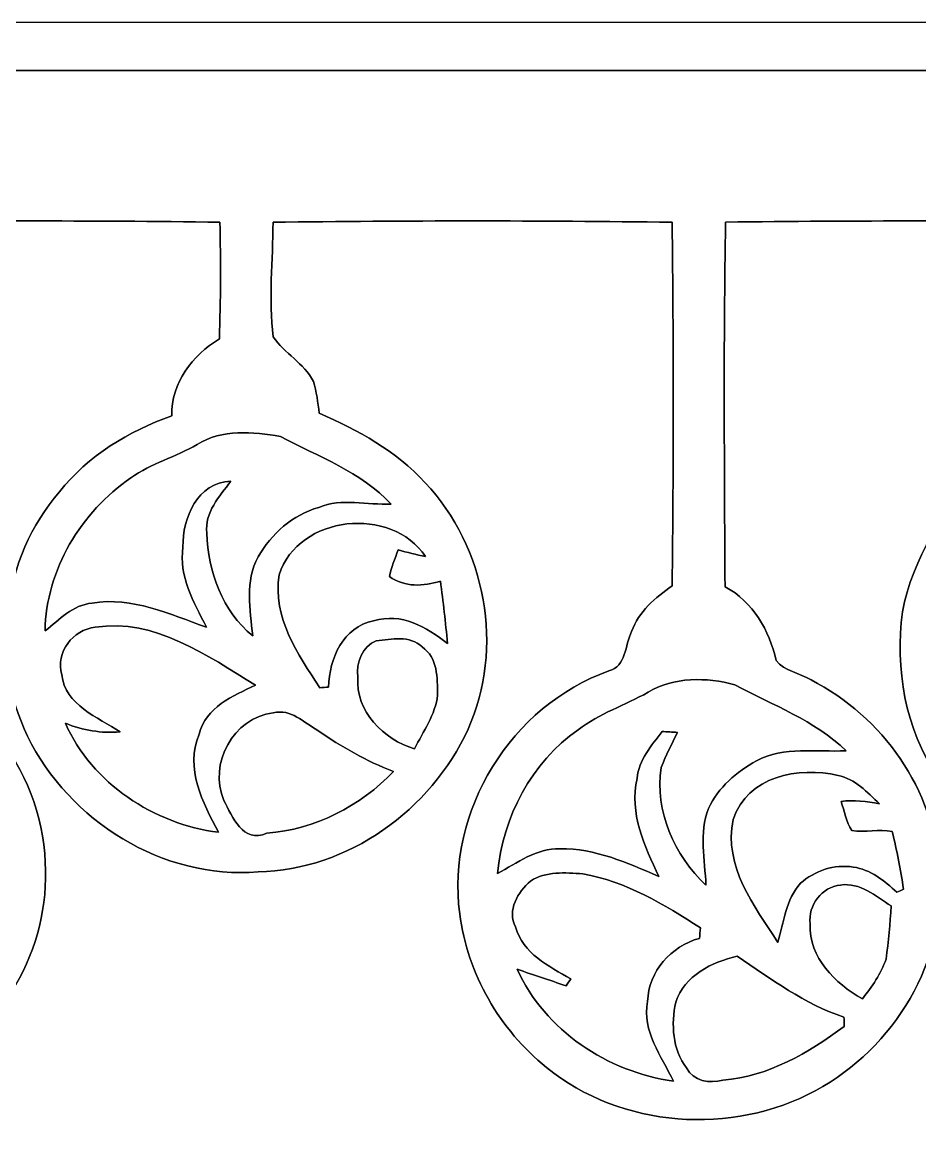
# Model space of a CAD drawing. Header units: centimetres. Extents: x -16.8 to 16.8, y -16.7 to 16.7.
# Drawn here: x 0.27 to 9.5, y 5.15 to 16.67 of the extents above; entities that cross this region are included whole.
import ezdxf

# ---------------------------------------------------------------- set-up
doc = ezdxf.new("R2010")
doc.units = ezdxf.units.CM
doc.header["$MEASUREMENT"] = 0
doc.layers.add('Layer 1', color=7, linetype='Continuous')

msp = doc.modelspace()

# ---------------------------------------------------------------- linework, layer by layer
at = {"layer": 'Layer 1', "color": 7}
for points, knots in [([(-16.77458, 16.66875), (-16.77458, 16.66875), (16.77458, 16.66875), (16.77458, 16.66875), (16.77458, 16.66875), (16.77458, 16.66875), (16.77458, -16.66875), (16.77458, -16.66875), (16.77458, -16.66875), (16.77458, -16.66875), (-16.77458, -16.66875), (-16.77458, -16.66875), (-16.77458, -16.66875), (-16.77458, -16.66875), (-16.77458, 16.66875), (-16.77458, 16.66875), (-16.77458, 16.66875), (-16.77458, 16.66875), (-16.77458, 16.66875), (-16.77458, 16.66875)], [0, 0, 0, 0, 0.16666667, 0.16666667, 0.16666667, 0.16666667, 0.33333333, 0.33333333, 0.33333333, 0.33333333, 0.5, 0.5, 0.5, 0.5, 0.66666667, 0.66666667, 0.66666667, 0.66666667, 1, 1, 1, 1]), ([(-12.85804, 16.1484), (-12.85981, 15.64675), (-12.85981, 15.1451), (-12.85804, 14.64381), (-12.85804, 14.64381), (-12.2622, 14.605), (-11.66424, 14.63216), (-11.0677, 14.61135), (-11.0677, 14.61135), (-11.05182, 13.46588), (-11.05853, 12.32006), (-11.06417, 11.17424), (-11.06417, 11.17424), (-11.17071, 11.09133), (-11.28007, 11.01161), (-11.37814, 10.91882), (-11.37814, 10.91882), (-11.51784, 10.77419), (-11.54959, 10.56323), (-11.58663, 10.37519), (-11.58663, 10.37519), (-11.90801, 10.23796), (-12.23963, 10.09791), (-12.48304, 9.83756), (-12.48304, 9.83756), (-13.11099, 9.28582), (-13.40273, 8.37636), (-13.17872, 7.56603), (-13.17872, 7.56603), (-12.9346, 6.5278), (-11.90519, 5.76192), (-10.84792, 5.76651), (-10.84792, 5.76651), (-10.00196, 5.74957), (-9.16728, 6.20712), (-8.72561, 6.9282), (-8.72561, 6.9282), (-8.41058, 7.43232), (-8.3245, 8.0585), (-8.44021, 8.63741), (-8.44021, 8.63741), (-8.56721, 9.15917), (-8.87271, 9.63507), (-9.29605, 9.96527), (-9.29605, 9.96527), (-9.50348, 10.15471), (-9.78394, 10.22632), (-10.01571, 10.3759), (-10.01571, 10.3759), (-10.09579, 10.46903), (-10.09191, 10.60909), (-10.14236, 10.71598), (-10.14236, 10.71598), (-10.21539, 10.99891), (-10.66483, 11.06699), (-10.56816, 11.4106), (-10.56816, 11.4106), (-10.56323, 12.47775), (-10.57593, 13.5449), (-10.55441, 14.61135), (-10.55441, 14.61135), (-9.24489, 14.63005), (-7.93468, 14.63005), (-6.62481, 14.61135), (-6.62481, 14.61135), (-6.61564, 14.25434), (-6.61458, 13.89733), (-6.61846, 13.53996), (-6.61846, 13.53996), (-6.72394, 13.4553), (-6.83436, 13.37522), (-6.9282, 13.2775), (-6.9282, 13.2775), (-7.04779, 13.12369), (-7.10283, 12.93072), (-7.14446, 12.74374), (-7.14446, 12.74374), (-8.04968, 12.42766), (-8.77217, 11.55771), (-8.78805, 10.58122), (-8.78805, 10.58122), (-8.82544, 9.62589), (-8.21549, 8.68645), (-7.32261, 8.33861), (-7.32261, 8.33861), (-6.32001, 7.90222), (-5.0359, 8.22113), (-4.39773, 9.12354), (-4.39773, 9.12354), (-3.80541, 9.85132), (-3.78389, 10.94881), (-4.28519, 11.72951), (-4.28519, 11.72951), (-4.57976, 12.22199), (-5.07859, 12.56065), (-5.61023, 12.75574), (-5.61023, 12.75574), (-5.63809, 12.90144), (-5.63457, 13.06124), (-5.72029, 13.18789), (-5.72029, 13.18789), (-5.81343, 13.3223), (-5.95101, 13.41473), (-6.0773, 13.51421), (-6.0773, 13.51421), (-6.08506, 13.8811), (-6.08542, 14.24799), (-6.07554, 14.61488), (-6.07554, 14.61488), (-4.79743, 14.63287), (-3.51896, 14.61841), (-2.24049, 14.62229), (-2.24049, 14.62229), (-2.23838, 13.43484), (-2.2479, 12.24739), (-2.22603, 11.06029), (-2.22603, 11.06029), (-2.29835, 10.90754), (-2.47121, 10.82216), (-2.57104, 10.68634), (-2.57104, 10.68634), (-2.70686, 10.54911), (-2.70051, 10.33321), (-2.80776, 10.18364), (-2.80776, 10.18364), (-3.04024, 10.04887), (-3.29988, 9.96103), (-3.51084, 9.78923), (-3.51084, 9.78923), (-3.80612, 9.55216), (-4.05659, 9.25407), (-4.2224, 8.91293), (-4.2224, 8.91293), (-4.60939, 8.11142), (-4.4891, 7.07531), (-3.8989, 6.40221), (-3.8989, 6.40221), (-3.16406, 5.47229), (-1.73284, 5.23099), (-0.72073, 5.836), (-0.72073, 5.836), (0.04692, 6.2678), (0.56374, 7.13493), (0.50624, 8.02428), (0.50624, 8.02428), (0.47131, 9.00959), (-0.26035, 9.86966), (-1.17122, 10.18963), (-1.17122, 10.18963), (-1.20721, 10.53289), (-1.41605, 10.82322), (-1.70568, 11.00314), (-1.70568, 11.00314), (-1.71203, 12.20682), (-1.72156, 13.41085), (-1.69968, 14.61417), (-1.69968, 14.61417), (-0.36548, 14.62722), (0.96943, 14.63146), (2.30364, 14.61135), (2.30364, 14.61135), (2.31528, 14.21165), (2.31034, 13.8116), (2.29976, 13.41191), (2.29976, 13.41191), (2.01895, 13.24151), (1.8034, 12.95929), (1.80904, 12.62062), (1.80904, 12.62062), (1.3656, 12.46152), (0.94721, 12.21034), (0.65264, 11.83605), (0.65264, 11.83605), (0.0635, 11.1573), (-0.06738, 10.1286), (0.32491, 9.32215), (0.32491, 9.32215), (0.75071, 8.45044), (1.71944, 7.84296), (2.69769, 7.92656), (2.69769, 7.92656), (3.62409, 7.9442), (4.4771, 8.56227), (4.85775, 9.39447), (4.85775, 9.39447), (5.23487, 10.22703), (5.04049, 11.26949), (4.41713, 11.9313), (4.41713, 11.9313), (4.11727, 12.25656), (3.72569, 12.4714), (3.32564, 12.64744), (3.32564, 12.64744), (3.31364, 12.75715), (3.29882, 12.86863), (3.26743, 12.97411), (3.26743, 12.97411), (3.17041, 13.16143), (2.96827, 13.26127), (2.85221, 13.43131), (2.85221, 13.43131), (2.80564, 13.82148), (2.84868, 14.21906), (2.8515, 14.61135), (2.8515, 14.61135), (4.21993, 14.63005), (5.58941, 14.63005), (6.95784, 14.61135), (6.95784, 14.61135), (6.97371, 13.36428), (6.97371, 12.11686), (6.95784, 10.86944), (6.95784, 10.86944), (6.78497, 10.74808), (6.61352, 10.60626), (6.54121, 10.39954), (6.54121, 10.39954), (6.46959, 10.25948), (6.48829, 10.0397), (6.3052, 9.99384), (6.3052, 9.99384), (5.30719, 9.64036), (4.62492, 8.54675), (4.77273, 7.49441), (4.77273, 7.49441), (4.85105, 6.87811), (5.18266, 6.30026), (5.66632, 5.91256), (5.66632, 5.91256), (6.43326, 5.2899), (7.57379, 5.20559), (8.43597, 5.67655), (8.43597, 5.67655), (9.23819, 6.10764), (9.80052, 7.01569), (9.70174, 7.93926), (9.70174, 7.93926), (9.66223, 8.77147), (9.12107, 9.52782), (8.38729, 9.90071), (8.38729, 9.90071), (8.27193, 9.97197), (8.11248, 9.99137), (8.02957, 10.10214), (8.02957, 10.10214), (7.9569, 10.41153), (7.79216, 10.70645), (7.50252, 10.86026), (7.50252, 10.86026), (7.49512, 12.11157), (7.4863, 13.36322), (7.50782, 14.61417), (7.50782, 14.61417), (8.84167, 14.62722), (10.17623, 14.63146), (11.51008, 14.61135), (11.51008, 14.61135), (11.52066, 14.17108), (11.51961, 13.73082), (11.51431, 13.29055), (11.51431, 13.29055), (11.32805, 13.15014), (11.12344, 12.99598), (11.05323, 12.7635), (11.05323, 12.7635), (11.00631, 12.65061), (11.00702, 12.49856), (10.88143, 12.44282), (10.88143, 12.44282), (10.63766, 12.31336), (10.38154, 12.20047), (10.16811, 12.02196), (10.16811, 12.02196), (9.74231, 11.65966), (9.4361, 11.15166), (9.3278, 10.60203), (9.3278, 10.60203), (9.25407, 10.02171), (9.35179, 9.39906), (9.68728, 8.90976), (9.68728, 8.90976), (10.18434, 8.1594), (11.11285, 7.70008), (12.01385, 7.80874), (12.01385, 7.80874), (12.99386, 7.87717), (13.89521, 8.59649), (14.16226, 9.54405), (14.16226, 9.54405), (14.43002, 10.39954), (14.12416, 11.3859), (13.44895, 11.96728), (13.44895, 11.96728), (13.21823, 12.19659), (12.91343, 12.31547), (12.62944, 12.46082), (12.62944, 12.46082), (12.51232, 12.51938), (12.52714, 12.66931), (12.48763, 12.77549), (12.48763, 12.77549), (12.43647, 13.02561), (12.16237, 13.12968), (12.03501, 13.329), (12.03501, 13.329), (12.02055, 13.75904), (12.05547, 14.19154), (12.05018, 14.62229), (12.05018, 14.62229), (12.65696, 14.62299), (13.26339, 14.62264), (13.87052, 14.62123), (13.87052, 14.62123), (13.91673, 15.13346), (13.86946, 15.65028), (13.87016, 16.16357), (13.87016, 16.16357), (13.15685, 16.18297), (12.44318, 16.17345), (11.72986, 16.17486), (11.72986, 16.17486), (3.79236, 16.17557), (-4.14514, 16.1738), (-12.08264, 16.17557), (-12.08264, 16.17557), (-12.34158, 16.1738), (-12.60016, 16.16428), (-12.85804, 16.1484), (-12.85804, 16.1484), (-12.85804, 16.1484), (-12.85804, 16.1484), (-12.85804, 16.1484)], [0, 0, 0, 0, 0.01190476, 0.01190476, 0.01190476, 0.01190476, 0.02380952, 0.02380952, 0.02380952, 0.02380952, 0.03571429, 0.03571429, 0.03571429, 0.03571429, 0.04761905, 0.04761905, 0.04761905, 0.04761905, 0.05952381, 0.05952381, 0.05952381, 0.05952381, 0.07142857, 0.07142857, 0.07142857, 0.07142857, 0.08333333, 0.08333333, 0.08333333, 0.08333333, 0.0952381, 0.0952381, 0.0952381, 0.0952381, 0.10714286, 0.10714286, 0.10714286, 0.10714286, 0.11904762, 0.11904762, 0.11904762, 0.11904762, 0.13095238, 0.13095238, 0.13095238, 0.13095238, 0.14285714, 0.14285714, 0.14285714, 0.14285714, 0.1547619, 0.1547619, 0.1547619, 0.1547619, 0.16666667, 0.16666667, 0.16666667, 0.16666667, 0.17857143, 0.17857143, 0.17857143, 0.17857143, 0.19047619, 0.19047619, 0.19047619, 0.19047619, 0.20238095, 0.20238095, 0.20238095, 0.20238095, 0.21428571, 0.21428571, 0.21428571, 0.21428571, 0.22619048, 0.22619048, 0.22619048, 0.22619048, 0.23809524, 0.23809524, 0.23809524, 0.23809524, 0.25, 0.25, 0.25, 0.25, 0.26190476, 0.26190476, 0.26190476, 0.26190476, 0.27380952, 0.27380952, 0.27380952, 0.27380952, 0.28571429, 0.28571429, 0.28571429, 0.28571429, 0.29761905, 0.29761905, 0.29761905, 0.29761905, 0.30952381, 0.30952381, 0.30952381, 0.30952381, 0.32142857, 0.32142857, 0.32142857, 0.32142857, 0.33333333, 0.33333333, 0.33333333, 0.33333333, 0.3452381, 0.3452381, 0.3452381, 0.3452381, 0.35714286, 0.35714286, 0.35714286, 0.35714286, 0.36904762, 0.36904762, 0.36904762, 0.36904762, 0.38095238, 0.38095238, 0.38095238, 0.38095238, 0.39285714, 0.39285714, 0.39285714, 0.39285714, 0.4047619, 0.4047619, 0.4047619, 0.4047619, 0.41666667, 0.41666667, 0.41666667, 0.41666667, 0.42857143, 0.42857143, 0.42857143, 0.42857143, 0.44047619, 0.44047619, 0.44047619, 0.44047619, 0.45238095, 0.45238095, 0.45238095, 0.45238095, 0.46428571, 0.46428571, 0.46428571, 0.46428571, 0.47619048, 0.47619048, 0.47619048, 0.47619048, 0.48809524, 0.48809524, 0.48809524, 0.48809524, 0.5, 0.5, 0.5, 0.5, 0.51190476, 0.51190476, 0.51190476, 0.51190476, 0.52380952, 0.52380952, 0.52380952, 0.52380952, 0.53571429, 0.53571429, 0.53571429, 0.53571429, 0.54761905, 0.54761905, 0.54761905, 0.54761905, 0.55952381, 0.55952381, 0.55952381, 0.55952381, 0.57142857, 0.57142857, 0.57142857, 0.57142857, 0.58333333, 0.58333333, 0.58333333, 0.58333333, 0.5952381, 0.5952381, 0.5952381, 0.5952381, 0.60714286, 0.60714286, 0.60714286, 0.60714286, 0.61904762, 0.61904762, 0.61904762, 0.61904762, 0.63095238, 0.63095238, 0.63095238, 0.63095238, 0.64285714, 0.64285714, 0.64285714, 0.64285714, 0.6547619, 0.6547619, 0.6547619, 0.6547619, 0.66666667, 0.66666667, 0.66666667, 0.66666667, 0.67857143, 0.67857143, 0.67857143, 0.67857143, 0.69047619, 0.69047619, 0.69047619, 0.69047619, 0.70238095, 0.70238095, 0.70238095, 0.70238095, 0.71428571, 0.71428571, 0.71428571, 0.71428571, 0.72619048, 0.72619048, 0.72619048, 0.72619048, 0.73809524, 0.73809524, 0.73809524, 0.73809524, 0.75, 0.75, 0.75, 0.75, 0.76190476, 0.76190476, 0.76190476, 0.76190476, 0.77380952, 0.77380952, 0.77380952, 0.77380952, 0.78571429, 0.78571429, 0.78571429, 0.78571429, 0.79761905, 0.79761905, 0.79761905, 0.79761905, 0.80952381, 0.80952381, 0.80952381, 0.80952381, 0.82142857, 0.82142857, 0.82142857, 0.82142857, 0.83333333, 0.83333333, 0.83333333, 0.83333333, 0.8452381, 0.8452381, 0.8452381, 0.8452381, 0.85714286, 0.85714286, 0.85714286, 0.85714286, 0.86904762, 0.86904762, 0.86904762, 0.86904762, 0.88095238, 0.88095238, 0.88095238, 0.88095238, 0.89285714, 0.89285714, 0.89285714, 0.89285714, 0.9047619, 0.9047619, 0.9047619, 0.9047619, 0.91666667, 0.91666667, 0.91666667, 0.91666667, 0.92857143, 0.92857143, 0.92857143, 0.92857143, 0.94047619, 0.94047619, 0.94047619, 0.94047619, 0.95238095, 0.95238095, 0.95238095, 0.95238095, 0.96428571, 0.96428571, 0.96428571, 0.96428571, 0.97619048, 0.97619048, 0.97619048, 0.97619048, 1, 1, 1, 1]), ([(2.07151, 12.32535), (2.32128, 12.48692), (2.6476, 12.4527), (2.92629, 12.40719), (2.92629, 12.40719), (3.31929, 12.19835), (3.75673, 12.04313), (4.06753, 11.70975), (4.06753, 11.70975), (3.81847, 11.70234), (3.55847, 11.77572), (3.32105, 11.67694), (3.32105, 11.67694), (3.05576, 11.60004), (2.83034, 11.40601), (2.69804, 11.16683), (2.69804, 11.16683), (2.5587, 10.91812), (2.61479, 10.62426), (2.64195, 10.35579), (2.64195, 10.35579), (2.32798, 10.60415), (2.17911, 11.02219), (2.16923, 11.4113), (2.16923, 11.4113), (2.14454, 11.62932), (2.30117, 11.78595), (2.41547, 11.94717), (2.41547, 11.94717), (2.07716, 11.938), (1.91558, 11.56652), (1.9244, 11.27019), (1.9244, 11.27019), (1.87854, 10.97068), (2.03412, 10.7001), (2.16676, 10.44504), (2.16676, 10.44504), (1.78647, 10.57416), (1.403, 10.7636), (0.98884, 10.69164), (0.98884, 10.69164), (0.78811, 10.67364), (0.65299, 10.52124), (0.50518, 10.40589), (0.50518, 10.40589), (0.514, 11.03454), (0.8763, 11.62897), (1.38818, 11.98069), (1.38818, 11.98069), (1.59597, 12.13273), (1.85173, 12.19447), (2.07151, 12.32535)], [0, 0, 0, 0, 0.07142857, 0.07142857, 0.07142857, 0.07142857, 0.14285714, 0.14285714, 0.14285714, 0.14285714, 0.21428571, 0.21428571, 0.21428571, 0.21428571, 0.28571429, 0.28571429, 0.28571429, 0.28571429, 0.35714286, 0.35714286, 0.35714286, 0.35714286, 0.42857143, 0.42857143, 0.42857143, 0.42857143, 0.5, 0.5, 0.5, 0.5, 0.57142857, 0.57142857, 0.57142857, 0.57142857, 0.64285714, 0.64285714, 0.64285714, 0.64285714, 0.71428571, 0.71428571, 0.71428571, 0.71428571, 0.78571429, 0.78571429, 0.78571429, 0.78571429, 0.85714286, 0.85714286, 0.85714286, 0.85714286, 1, 1, 1, 1]), ([(2.9143, 10.98444), (3.11256, 11.6011), (4.07176, 11.69705), (4.42031, 11.17106), (4.42031, 11.17106), (4.32541, 11.19082), (4.23157, 11.21516), (4.13773, 11.23915), (4.13773, 11.23915), (4.10774, 11.14848), (4.06717, 11.06064), (4.04812, 10.9668), (4.04812, 10.9668), (4.20934, 10.85215), (4.39632, 10.86273), (4.57412, 10.91882), (4.57412, 10.91882), (4.60093, 10.70575), (4.62703, 10.49196), (4.64573, 10.27747), (4.64573, 10.27747), (4.43018, 10.44293), (4.17336, 10.60027), (3.8862, 10.50819), (3.8862, 10.50819), (3.57364, 10.45034), (3.42724, 10.11802), (3.42336, 9.82839), (3.42336, 9.82839), (3.40042, 9.82662), (3.35421, 9.8231), (3.33128, 9.82169), (3.33128, 9.82169), (3.1055, 10.16847), (2.84304, 10.54312), (2.9143, 10.98444)], [0, 0, 0, 0, 0.1, 0.1, 0.1, 0.1, 0.2, 0.2, 0.2, 0.2, 0.3, 0.3, 0.3, 0.3, 0.4, 0.4, 0.4, 0.4, 0.5, 0.5, 0.5, 0.5, 0.6, 0.6, 0.6, 0.6, 0.7, 0.7, 0.7, 0.7, 0.8, 0.8, 0.8, 0.8, 1, 1, 1, 1]), ([(1.02023, 10.44328), (1.63865, 10.53853), (2.17064, 10.15083), (2.66982, 9.84885), (2.66982, 9.84885), (2.43593, 9.7342), (2.16112, 9.62237), (2.09021, 9.34156), (2.09021, 9.34156), (1.94098, 8.99125), (2.12866, 8.63917), (2.28953, 8.33332), (2.28953, 8.33332), (1.62631, 8.41587), (0.98778, 8.83814), (0.71402, 9.4548), (0.71402, 9.4548), (0.89429, 9.38459), (1.08338, 9.34791), (1.27776, 9.36801), (1.27776, 9.36801), (1.04704, 9.51653), (0.71261, 9.64247), (0.67592, 9.95468), (0.67592, 9.95468), (0.61066, 10.18328), (0.79269, 10.42035), (1.02023, 10.44328)], [0, 0, 0, 0, 0.125, 0.125, 0.125, 0.125, 0.25, 0.25, 0.25, 0.25, 0.375, 0.375, 0.375, 0.375, 0.5, 0.5, 0.5, 0.5, 0.625, 0.625, 0.625, 0.625, 0.75, 0.75, 0.75, 0.75, 1, 1, 1, 1]), ([(3.91372, 10.30499), (4.06753, 10.31734), (4.2612, 10.36637), (4.38467, 10.24043), (4.38467, 10.24043), (4.54907, 10.13107), (4.54166, 9.92187), (4.54484, 9.74619), (4.54484, 9.74619), (4.52191, 9.54299), (4.39491, 9.37225), (4.30812, 9.19233), (4.30812, 9.19233), (3.98921, 9.28723), (3.69605, 9.57933), (3.72392, 9.93105), (3.72392, 9.93105), (3.70381, 10.0778), (3.76943, 10.24819), (3.91372, 10.30499)], [0, 0, 0, 0, 0.16666667, 0.16666667, 0.16666667, 0.16666667, 0.33333333, 0.33333333, 0.33333333, 0.33333333, 0.5, 0.5, 0.5, 0.5, 0.66666667, 0.66666667, 0.66666667, 0.66666667, 1, 1, 1, 1]), ([(6.71019, 9.77371), (6.97406, 9.93563), (7.31273, 9.92893), (7.60271, 9.85238), (7.60271, 9.85238), (7.99183, 9.63965), (8.42539, 9.48725), (8.74818, 9.17187), (8.74818, 9.17187), (8.44197, 9.15846), (8.1093, 9.21738), (7.82637, 9.07027), (7.82637, 9.07027), (7.62459, 8.95421), (7.42915, 8.79546), (7.33284, 8.57779), (7.33284, 8.57779), (7.2323, 8.32485), (7.29544, 8.05039), (7.30603, 7.78757), (7.30603, 7.78757), (6.98253, 8.0959), (6.7758, 8.54922), (6.84636, 9.00042), (6.84636, 9.00042), (6.89151, 9.1253), (6.95501, 9.24207), (7.01287, 9.36096), (7.01287, 9.36096), (6.9596, 9.36449), (6.90668, 9.36766), (6.85412, 9.37084), (6.85412, 9.37084), (6.74723, 9.22302), (6.61352, 9.07979), (6.5973, 8.88753), (6.5973, 8.88753), (6.51475, 8.53158), (6.6735, 8.19326), (6.8199, 7.87859), (6.8199, 7.87859), (6.49746, 8.0197), (6.16338, 8.16786), (5.80461, 8.16434), (5.80461, 8.16434), (5.56119, 8.16892), (5.36363, 8.01793), (5.16079, 7.90822), (5.16079, 7.90822), (5.21617, 8.48783), (5.50792, 9.05298), (5.99052, 9.38918), (5.99052, 9.38918), (6.20924, 9.55428), (6.47206, 9.64177), (6.71019, 9.77371)], [0, 0, 0, 0, 0.06666667, 0.06666667, 0.06666667, 0.06666667, 0.13333333, 0.13333333, 0.13333333, 0.13333333, 0.2, 0.2, 0.2, 0.2, 0.26666667, 0.26666667, 0.26666667, 0.26666667, 0.33333333, 0.33333333, 0.33333333, 0.33333333, 0.4, 0.4, 0.4, 0.4, 0.46666667, 0.46666667, 0.46666667, 0.46666667, 0.53333333, 0.53333333, 0.53333333, 0.53333333, 0.6, 0.6, 0.6, 0.6, 0.66666667, 0.66666667, 0.66666667, 0.66666667, 0.73333333, 0.73333333, 0.73333333, 0.73333333, 0.8, 0.8, 0.8, 0.8, 0.86666667, 0.86666667, 0.86666667, 0.86666667, 1, 1, 1, 1]), ([(2.85362, 9.56134), (3.03636, 9.60967), (3.16794, 9.45974), (3.31188, 9.38177), (3.31188, 9.38177), (3.55424, 9.21173), (3.81353, 9.06462), (4.09116, 8.96056), (4.09116, 8.96056), (3.75003, 8.59966), (3.28577, 8.36401), (2.78836, 8.3245), (2.78836, 8.3245), (2.53682, 8.21231), (2.43276, 8.49595), (2.34597, 8.66069), (2.34597, 8.66069), (2.18334, 9.03993), (2.44158, 9.5123), (2.85362, 9.56134)], [0, 0, 0, 0, 0.16666667, 0.16666667, 0.16666667, 0.16666667, 0.33333333, 0.33333333, 0.33333333, 0.33333333, 0.5, 0.5, 0.5, 0.5, 0.66666667, 0.66666667, 0.66666667, 0.66666667, 1, 1, 1, 1]), ([(7.58578, 8.46384), (7.73042, 8.91152), (8.26135, 9.01312), (8.66634, 8.91822), (8.66634, 8.91822), (8.84096, 8.88012), (8.96585, 8.74571), (9.09038, 8.62683), (9.09038, 8.62683), (8.96056, 8.65293), (8.82862, 8.6681), (8.69668, 8.65011), (8.69668, 8.65011), (8.73054, 8.55592), (8.74783, 8.43844), (8.80886, 8.35166), (8.80886, 8.35166), (8.94503, 8.33085), (9.08544, 8.36754), (9.22196, 8.34178), (9.22196, 8.34178), (9.27135, 8.1467), (9.30804, 7.94808), (9.33979, 7.74912), (9.33979, 7.74912), (9.32286, 7.74065), (9.28899, 7.72407), (9.27206, 7.71596), (9.27206, 7.71596), (9.14365, 7.83167), (8.99971, 7.95408), (8.82227, 7.97419), (8.82227, 7.97419), (8.62683, 8.00911), (8.42469, 7.93574), (8.27793, 7.80838), (8.27793, 7.80838), (8.12835, 7.63976), (8.10683, 7.40833), (8.04686, 7.19984), (8.04686, 7.19984), (7.80133, 7.57308), (7.48594, 7.98477), (7.58578, 8.46384)], [0, 0, 0, 0, 0.08333333, 0.08333333, 0.08333333, 0.08333333, 0.16666667, 0.16666667, 0.16666667, 0.16666667, 0.25, 0.25, 0.25, 0.25, 0.33333333, 0.33333333, 0.33333333, 0.33333333, 0.41666667, 0.41666667, 0.41666667, 0.41666667, 0.5, 0.5, 0.5, 0.5, 0.58333333, 0.58333333, 0.58333333, 0.58333333, 0.66666667, 0.66666667, 0.66666667, 0.66666667, 0.75, 0.75, 0.75, 0.75, 0.83333333, 0.83333333, 0.83333333, 0.83333333, 1, 1, 1, 1]), ([(5.50016, 7.83167), (5.65785, 7.93468), (5.85858, 7.9181), (6.03779, 7.9054), (6.03779, 7.9054), (6.48441, 7.82849), (6.87423, 7.59001), (7.24958, 7.34977), (7.24958, 7.34977), (7.24606, 7.31414), (7.24323, 7.27816), (7.24041, 7.24182), (7.24041, 7.24182), (6.94796, 7.16139), (6.71477, 6.90386), (6.70595, 6.59306), (6.70595, 6.59306), (6.64774, 6.28438), (6.84495, 6.03144), (6.97159, 5.77215), (6.97159, 5.77215), (6.29356, 5.86634), (5.64974, 6.29285), (5.36257, 6.92362), (5.36257, 6.92362), (5.52979, 6.86647), (5.69771, 6.81037), (5.86599, 6.75358), (5.86599, 6.75358), (5.87869, 6.77157), (5.90374, 6.80755), (5.91608, 6.82519), (5.91608, 6.82519), (5.68643, 6.95325), (5.42466, 7.08378), (5.34635, 7.3593), (5.34635, 7.3593), (5.25639, 7.52863), (5.37245, 7.71984), (5.50016, 7.83167)], [0, 0, 0, 0, 0.09090909, 0.09090909, 0.09090909, 0.09090909, 0.18181818, 0.18181818, 0.18181818, 0.18181818, 0.27272727, 0.27272727, 0.27272727, 0.27272727, 0.36363636, 0.36363636, 0.36363636, 0.36363636, 0.45454545, 0.45454545, 0.45454545, 0.45454545, 0.54545455, 0.54545455, 0.54545455, 0.54545455, 0.63636364, 0.63636364, 0.63636364, 0.63636364, 0.72727273, 0.72727273, 0.72727273, 0.72727273, 0.81818182, 0.81818182, 0.81818182, 0.81818182, 1, 1, 1, 1]), ([(8.69068, 7.79074), (8.88894, 7.82002), (9.05722, 7.67468), (9.21173, 7.57555), (9.21173, 7.57555), (9.2015, 7.39246), (9.18422, 7.20972), (9.15952, 7.02769), (9.15952, 7.02769), (9.1059, 6.87705), (9.01594, 6.74264), (8.9154, 6.61952), (8.9154, 6.61952), (8.63635, 6.77933), (8.3633, 7.04215), (8.37988, 7.39069), (8.37988, 7.39069), (8.35201, 7.58261), (8.50124, 7.76993), (8.69068, 7.79074)], [0, 0, 0, 0, 0.16666667, 0.16666667, 0.16666667, 0.16666667, 0.33333333, 0.33333333, 0.33333333, 0.33333333, 0.5, 0.5, 0.5, 0.5, 0.66666667, 0.66666667, 0.66666667, 0.66666667, 1, 1, 1, 1]), ([(7.626, 7.05802), (7.97736, 6.82308), (8.32203, 6.56555), (8.72666, 6.42937), (8.72666, 6.42937), (8.72737, 6.40609), (8.72913, 6.35917), (8.72984, 6.33589), (8.72984, 6.33589), (8.36083, 6.06249), (7.94914, 5.82013), (7.48065, 5.78238), (7.48065, 5.78238), (7.34624, 5.74534), (7.17268, 5.77003), (7.10741, 5.90868), (7.10741, 5.90868), (6.95678, 6.09741), (6.94902, 6.35811), (6.99488, 6.5846), (6.99488, 6.5846), (7.08448, 6.85765), (7.36459, 6.9977), (7.626, 7.05802)], [0, 0, 0, 0, 0.14285714, 0.14285714, 0.14285714, 0.14285714, 0.28571429, 0.28571429, 0.28571429, 0.28571429, 0.42857143, 0.42857143, 0.42857143, 0.42857143, 0.57142857, 0.57142857, 0.57142857, 0.57142857, 0.71428571, 0.71428571, 0.71428571, 0.71428571, 1, 1, 1, 1])]:
    msp.add_open_spline(points, degree=3, knots=knots, dxfattribs=at)
at = {"layer": 'Layer 1', "color": 251}
for points, knots in [([(-12.85804, 16.1484), (-12.60016, 16.16428), (-12.34158, 16.1738), (-12.08264, 16.17557), (-12.08264, 16.17557), (-4.14514, 16.1738), (3.79236, 16.17557), (11.72986, 16.17486), (11.72986, 16.17486), (12.44318, 16.17345), (13.15685, 16.18297), (13.87016, 16.16357), (13.87016, 16.16357), (13.86946, 15.65028), (13.91673, 15.13346), (13.87052, 14.62123), (13.87052, 14.62123), (13.26339, 14.62264), (12.65696, 14.62299), (12.05018, 14.62229), (12.05018, 14.62229), (12.05547, 14.19154), (12.02055, 13.75904), (12.03501, 13.329), (12.03501, 13.329), (12.16237, 13.12968), (12.43647, 13.02561), (12.48763, 12.77549), (12.48763, 12.77549), (12.52714, 12.66931), (12.51232, 12.51938), (12.62944, 12.46082), (12.62944, 12.46082), (12.91343, 12.31547), (13.21823, 12.19659), (13.44895, 11.96728), (13.44895, 11.96728), (14.12416, 11.3859), (14.43002, 10.39954), (14.16226, 9.54405), (14.16226, 9.54405), (13.89521, 8.59649), (12.99386, 7.87717), (12.01385, 7.80874), (12.01385, 7.80874), (11.11285, 7.70008), (10.18434, 8.1594), (9.68728, 8.90976), (9.68728, 8.90976), (9.35179, 9.39906), (9.25407, 10.02171), (9.3278, 10.60203), (9.3278, 10.60203), (9.4361, 11.15166), (9.74231, 11.65966), (10.16811, 12.02196), (10.16811, 12.02196), (10.38154, 12.20047), (10.63766, 12.31336), (10.88143, 12.44282), (10.88143, 12.44282), (11.00702, 12.49856), (11.00631, 12.65061), (11.05323, 12.7635), (11.05323, 12.7635), (11.12344, 12.99598), (11.32805, 13.15014), (11.51431, 13.29055), (11.51431, 13.29055), (11.51961, 13.73082), (11.52066, 14.17108), (11.51008, 14.61135), (11.51008, 14.61135), (10.17623, 14.63146), (8.84167, 14.62722), (7.50782, 14.61417), (7.50782, 14.61417), (7.4863, 13.36322), (7.49512, 12.11157), (7.50252, 10.86026), (7.50252, 10.86026), (7.79216, 10.70645), (7.9569, 10.41153), (8.02957, 10.10214), (8.02957, 10.10214), (8.11248, 9.99137), (8.27193, 9.97197), (8.38729, 9.90071), (8.38729, 9.90071), (9.12107, 9.52782), (9.66223, 8.77147), (9.70174, 7.93926), (9.70174, 7.93926), (9.80052, 7.01569), (9.23819, 6.10764), (8.43597, 5.67655), (8.43597, 5.67655), (7.57379, 5.20559), (6.43326, 5.2899), (5.66632, 5.91256), (5.66632, 5.91256), (5.18266, 6.30026), (4.85105, 6.87811), (4.77273, 7.49441), (4.77273, 7.49441), (4.62492, 8.54675), (5.30719, 9.64036), (6.3052, 9.99384), (6.3052, 9.99384), (6.48829, 10.0397), (6.46959, 10.25948), (6.54121, 10.39954), (6.54121, 10.39954), (6.61352, 10.60626), (6.78497, 10.74808), (6.95784, 10.86944), (6.95784, 10.86944), (6.97371, 12.11686), (6.97371, 13.36428), (6.95784, 14.61135), (6.95784, 14.61135), (5.58941, 14.63005), (4.21993, 14.63005), (2.8515, 14.61135), (2.8515, 14.61135), (2.84868, 14.21906), (2.80564, 13.82148), (2.85221, 13.43131), (2.85221, 13.43131), (2.96827, 13.26127), (3.17041, 13.16143), (3.26743, 12.97411), (3.26743, 12.97411), (3.29882, 12.86863), (3.31364, 12.75715), (3.32564, 12.64744), (3.32564, 12.64744), (3.72569, 12.4714), (4.11727, 12.25656), (4.41713, 11.9313), (4.41713, 11.9313), (5.04049, 11.26949), (5.23487, 10.22703), (4.85775, 9.39447), (4.85775, 9.39447), (4.4771, 8.56227), (3.62409, 7.9442), (2.69769, 7.92656), (2.69769, 7.92656), (1.71944, 7.84296), (0.75071, 8.45044), (0.32491, 9.32215), (0.32491, 9.32215), (-0.06738, 10.1286), (0.0635, 11.1573), (0.65264, 11.83605), (0.65264, 11.83605), (0.94721, 12.21034), (1.3656, 12.46152), (1.80904, 12.62062), (1.80904, 12.62062), (1.8034, 12.95929), (2.01895, 13.24151), (2.29976, 13.41191), (2.29976, 13.41191), (2.31034, 13.8116), (2.31528, 14.21165), (2.30364, 14.61135), (2.30364, 14.61135), (0.96943, 14.63146), (-0.36548, 14.62722), (-1.69968, 14.61417), (-1.69968, 14.61417), (-1.72156, 13.41085), (-1.71203, 12.20682), (-1.70568, 11.00314), (-1.70568, 11.00314), (-1.41605, 10.82322), (-1.20721, 10.53289), (-1.17122, 10.18963), (-1.17122, 10.18963), (-0.26035, 9.86966), (0.47131, 9.00959), (0.50624, 8.02428), (0.50624, 8.02428), (0.56374, 7.13493), (0.04692, 6.2678), (-0.72073, 5.836), (-0.72073, 5.836), (-1.73284, 5.23099), (-3.16406, 5.47229), (-3.8989, 6.40221), (-3.8989, 6.40221), (-4.4891, 7.07531), (-4.60939, 8.11142), (-4.2224, 8.91293), (-4.2224, 8.91293), (-4.05659, 9.25407), (-3.80612, 9.55216), (-3.51084, 9.78923), (-3.51084, 9.78923), (-3.29988, 9.96103), (-3.04024, 10.04887), (-2.80776, 10.18364), (-2.80776, 10.18364), (-2.70051, 10.33321), (-2.70686, 10.54911), (-2.57104, 10.68634), (-2.57104, 10.68634), (-2.47121, 10.82216), (-2.29835, 10.90754), (-2.22603, 11.06029), (-2.22603, 11.06029), (-2.2479, 12.24739), (-2.23838, 13.43484), (-2.24049, 14.62229), (-2.24049, 14.62229), (-3.51896, 14.61841), (-4.79743, 14.63287), (-6.07554, 14.61488), (-6.07554, 14.61488), (-6.08542, 14.24799), (-6.08506, 13.8811), (-6.0773, 13.51421), (-6.0773, 13.51421), (-5.95101, 13.41473), (-5.81343, 13.3223), (-5.72029, 13.18789), (-5.72029, 13.18789), (-5.63457, 13.06124), (-5.63809, 12.90144), (-5.61023, 12.75574), (-5.61023, 12.75574), (-5.07859, 12.56065), (-4.57976, 12.22199), (-4.28519, 11.72951), (-4.28519, 11.72951), (-3.78389, 10.94881), (-3.80541, 9.85132), (-4.39773, 9.12354), (-4.39773, 9.12354), (-5.0359, 8.22113), (-6.32001, 7.90222), (-7.32261, 8.33861), (-7.32261, 8.33861), (-8.21549, 8.68645), (-8.82544, 9.62589), (-8.78805, 10.58122), (-8.78805, 10.58122), (-8.77217, 11.55771), (-8.04968, 12.42766), (-7.14446, 12.74374), (-7.14446, 12.74374), (-7.10283, 12.93072), (-7.04779, 13.12369), (-6.9282, 13.2775), (-6.9282, 13.2775), (-6.83436, 13.37522), (-6.72394, 13.4553), (-6.61846, 13.53996), (-6.61846, 13.53996), (-6.61458, 13.89733), (-6.61564, 14.25434), (-6.62481, 14.61135), (-6.62481, 14.61135), (-7.93468, 14.63005), (-9.24489, 14.63005), (-10.55441, 14.61135), (-10.55441, 14.61135), (-10.57593, 13.5449), (-10.56323, 12.47775), (-10.56816, 11.4106), (-10.56816, 11.4106), (-10.66483, 11.06699), (-10.21539, 10.99891), (-10.14236, 10.71598), (-10.14236, 10.71598), (-10.09191, 10.60909), (-10.09579, 10.46903), (-10.01571, 10.3759), (-10.01571, 10.3759), (-9.78394, 10.22632), (-9.50348, 10.15471), (-9.29605, 9.96527), (-9.29605, 9.96527), (-8.87271, 9.63507), (-8.56721, 9.15917), (-8.44021, 8.63741), (-8.44021, 8.63741), (-8.3245, 8.0585), (-8.41058, 7.43232), (-8.72561, 6.9282), (-8.72561, 6.9282), (-9.16728, 6.20712), (-10.00196, 5.74957), (-10.84792, 5.76651), (-10.84792, 5.76651), (-11.90519, 5.76192), (-12.9346, 6.5278), (-13.17872, 7.56603), (-13.17872, 7.56603), (-13.40273, 8.37636), (-13.11099, 9.28582), (-12.48304, 9.83756), (-12.48304, 9.83756), (-12.23963, 10.09791), (-11.90801, 10.23796), (-11.58663, 10.37519), (-11.58663, 10.37519), (-11.54959, 10.56323), (-11.51784, 10.77419), (-11.37814, 10.91882), (-11.37814, 10.91882), (-11.28007, 11.01161), (-11.17071, 11.09133), (-11.06417, 11.17424), (-11.06417, 11.17424), (-11.05853, 12.32006), (-11.05182, 13.46588), (-11.0677, 14.61135), (-11.0677, 14.61135), (-11.66424, 14.63216), (-12.2622, 14.605), (-12.85804, 14.64381), (-12.85804, 14.64381), (-12.85981, 15.1451), (-12.85981, 15.64675), (-12.85804, 16.1484), (-12.85804, 16.1484), (-12.85804, 16.1484), (-12.85804, 16.1484), (-12.85804, 16.1484)], [0, 0, 0, 0, 0.01190476, 0.01190476, 0.01190476, 0.01190476, 0.02380952, 0.02380952, 0.02380952, 0.02380952, 0.03571429, 0.03571429, 0.03571429, 0.03571429, 0.04761905, 0.04761905, 0.04761905, 0.04761905, 0.05952381, 0.05952381, 0.05952381, 0.05952381, 0.07142857, 0.07142857, 0.07142857, 0.07142857, 0.08333333, 0.08333333, 0.08333333, 0.08333333, 0.0952381, 0.0952381, 0.0952381, 0.0952381, 0.10714286, 0.10714286, 0.10714286, 0.10714286, 0.11904762, 0.11904762, 0.11904762, 0.11904762, 0.13095238, 0.13095238, 0.13095238, 0.13095238, 0.14285714, 0.14285714, 0.14285714, 0.14285714, 0.1547619, 0.1547619, 0.1547619, 0.1547619, 0.16666667, 0.16666667, 0.16666667, 0.16666667, 0.17857143, 0.17857143, 0.17857143, 0.17857143, 0.19047619, 0.19047619, 0.19047619, 0.19047619, 0.20238095, 0.20238095, 0.20238095, 0.20238095, 0.21428571, 0.21428571, 0.21428571, 0.21428571, 0.22619048, 0.22619048, 0.22619048, 0.22619048, 0.23809524, 0.23809524, 0.23809524, 0.23809524, 0.25, 0.25, 0.25, 0.25, 0.26190476, 0.26190476, 0.26190476, 0.26190476, 0.27380952, 0.27380952, 0.27380952, 0.27380952, 0.28571429, 0.28571429, 0.28571429, 0.28571429, 0.29761905, 0.29761905, 0.29761905, 0.29761905, 0.30952381, 0.30952381, 0.30952381, 0.30952381, 0.32142857, 0.32142857, 0.32142857, 0.32142857, 0.33333333, 0.33333333, 0.33333333, 0.33333333, 0.3452381, 0.3452381, 0.3452381, 0.3452381, 0.35714286, 0.35714286, 0.35714286, 0.35714286, 0.36904762, 0.36904762, 0.36904762, 0.36904762, 0.38095238, 0.38095238, 0.38095238, 0.38095238, 0.39285714, 0.39285714, 0.39285714, 0.39285714, 0.4047619, 0.4047619, 0.4047619, 0.4047619, 0.41666667, 0.41666667, 0.41666667, 0.41666667, 0.42857143, 0.42857143, 0.42857143, 0.42857143, 0.44047619, 0.44047619, 0.44047619, 0.44047619, 0.45238095, 0.45238095, 0.45238095, 0.45238095, 0.46428571, 0.46428571, 0.46428571, 0.46428571, 0.47619048, 0.47619048, 0.47619048, 0.47619048, 0.48809524, 0.48809524, 0.48809524, 0.48809524, 0.5, 0.5, 0.5, 0.5, 0.51190476, 0.51190476, 0.51190476, 0.51190476, 0.52380952, 0.52380952, 0.52380952, 0.52380952, 0.53571429, 0.53571429, 0.53571429, 0.53571429, 0.54761905, 0.54761905, 0.54761905, 0.54761905, 0.55952381, 0.55952381, 0.55952381, 0.55952381, 0.57142857, 0.57142857, 0.57142857, 0.57142857, 0.58333333, 0.58333333, 0.58333333, 0.58333333, 0.5952381, 0.5952381, 0.5952381, 0.5952381, 0.60714286, 0.60714286, 0.60714286, 0.60714286, 0.61904762, 0.61904762, 0.61904762, 0.61904762, 0.63095238, 0.63095238, 0.63095238, 0.63095238, 0.64285714, 0.64285714, 0.64285714, 0.64285714, 0.6547619, 0.6547619, 0.6547619, 0.6547619, 0.66666667, 0.66666667, 0.66666667, 0.66666667, 0.67857143, 0.67857143, 0.67857143, 0.67857143, 0.69047619, 0.69047619, 0.69047619, 0.69047619, 0.70238095, 0.70238095, 0.70238095, 0.70238095, 0.71428571, 0.71428571, 0.71428571, 0.71428571, 0.72619048, 0.72619048, 0.72619048, 0.72619048, 0.73809524, 0.73809524, 0.73809524, 0.73809524, 0.75, 0.75, 0.75, 0.75, 0.76190476, 0.76190476, 0.76190476, 0.76190476, 0.77380952, 0.77380952, 0.77380952, 0.77380952, 0.78571429, 0.78571429, 0.78571429, 0.78571429, 0.79761905, 0.79761905, 0.79761905, 0.79761905, 0.80952381, 0.80952381, 0.80952381, 0.80952381, 0.82142857, 0.82142857, 0.82142857, 0.82142857, 0.83333333, 0.83333333, 0.83333333, 0.83333333, 0.8452381, 0.8452381, 0.8452381, 0.8452381, 0.85714286, 0.85714286, 0.85714286, 0.85714286, 0.86904762, 0.86904762, 0.86904762, 0.86904762, 0.88095238, 0.88095238, 0.88095238, 0.88095238, 0.89285714, 0.89285714, 0.89285714, 0.89285714, 0.9047619, 0.9047619, 0.9047619, 0.9047619, 0.91666667, 0.91666667, 0.91666667, 0.91666667, 0.92857143, 0.92857143, 0.92857143, 0.92857143, 0.94047619, 0.94047619, 0.94047619, 0.94047619, 0.95238095, 0.95238095, 0.95238095, 0.95238095, 0.96428571, 0.96428571, 0.96428571, 0.96428571, 0.97619048, 0.97619048, 0.97619048, 0.97619048, 1, 1, 1, 1]), ([(2.07151, 12.32535), (1.85173, 12.19447), (1.59597, 12.13273), (1.38818, 11.98069), (1.38818, 11.98069), (0.8763, 11.62897), (0.514, 11.03454), (0.50518, 10.40589), (0.50518, 10.40589), (0.65299, 10.52124), (0.78811, 10.67364), (0.98884, 10.69164), (0.98884, 10.69164), (1.403, 10.7636), (1.78647, 10.57416), (2.16676, 10.44504), (2.16676, 10.44504), (2.03412, 10.7001), (1.87854, 10.97068), (1.9244, 11.27019), (1.9244, 11.27019), (1.91558, 11.56652), (2.07716, 11.938), (2.41547, 11.94717), (2.41547, 11.94717), (2.30117, 11.78595), (2.14454, 11.62932), (2.16923, 11.4113), (2.16923, 11.4113), (2.17911, 11.02219), (2.32798, 10.60415), (2.64195, 10.35579), (2.64195, 10.35579), (2.61479, 10.62426), (2.5587, 10.91812), (2.69804, 11.16683), (2.69804, 11.16683), (2.83034, 11.40601), (3.05576, 11.60004), (3.32105, 11.67694), (3.32105, 11.67694), (3.55847, 11.77572), (3.81847, 11.70234), (4.06753, 11.70975), (4.06753, 11.70975), (3.75673, 12.04313), (3.31929, 12.19835), (2.92629, 12.40719), (2.92629, 12.40719), (2.6476, 12.4527), (2.32128, 12.48692), (2.07151, 12.32535), (2.07151, 12.32535), (2.07151, 12.32535), (2.07151, 12.32535), (2.07151, 12.32535)], [0, 0, 0, 0, 0.06666667, 0.06666667, 0.06666667, 0.06666667, 0.13333333, 0.13333333, 0.13333333, 0.13333333, 0.2, 0.2, 0.2, 0.2, 0.26666667, 0.26666667, 0.26666667, 0.26666667, 0.33333333, 0.33333333, 0.33333333, 0.33333333, 0.4, 0.4, 0.4, 0.4, 0.46666667, 0.46666667, 0.46666667, 0.46666667, 0.53333333, 0.53333333, 0.53333333, 0.53333333, 0.6, 0.6, 0.6, 0.6, 0.66666667, 0.66666667, 0.66666667, 0.66666667, 0.73333333, 0.73333333, 0.73333333, 0.73333333, 0.8, 0.8, 0.8, 0.8, 0.86666667, 0.86666667, 0.86666667, 0.86666667, 1, 1, 1, 1]), ([(2.9143, 10.98444), (2.84304, 10.54312), (3.1055, 10.16847), (3.33128, 9.82169), (3.33128, 9.82169), (3.35421, 9.8231), (3.40042, 9.82662), (3.42336, 9.82839), (3.42336, 9.82839), (3.42724, 10.11802), (3.57364, 10.45034), (3.8862, 10.50819), (3.8862, 10.50819), (4.17336, 10.60027), (4.43018, 10.44293), (4.64573, 10.27747), (4.64573, 10.27747), (4.62703, 10.49196), (4.60093, 10.70575), (4.57412, 10.91882), (4.57412, 10.91882), (4.39632, 10.86273), (4.20934, 10.85215), (4.04812, 10.9668), (4.04812, 10.9668), (4.06717, 11.06064), (4.10774, 11.14848), (4.13773, 11.23915), (4.13773, 11.23915), (4.23157, 11.21516), (4.32541, 11.19082), (4.42031, 11.17106), (4.42031, 11.17106), (4.07176, 11.69705), (3.11256, 11.6011), (2.9143, 10.98444), (2.9143, 10.98444), (2.9143, 10.98444), (2.9143, 10.98444), (2.9143, 10.98444)], [0, 0, 0, 0, 0.09090909, 0.09090909, 0.09090909, 0.09090909, 0.18181818, 0.18181818, 0.18181818, 0.18181818, 0.27272727, 0.27272727, 0.27272727, 0.27272727, 0.36363636, 0.36363636, 0.36363636, 0.36363636, 0.45454545, 0.45454545, 0.45454545, 0.45454545, 0.54545455, 0.54545455, 0.54545455, 0.54545455, 0.63636364, 0.63636364, 0.63636364, 0.63636364, 0.72727273, 0.72727273, 0.72727273, 0.72727273, 0.81818182, 0.81818182, 0.81818182, 0.81818182, 1, 1, 1, 1]), ([(1.02023, 10.44328), (0.79269, 10.42035), (0.61066, 10.18328), (0.67592, 9.95468), (0.67592, 9.95468), (0.71261, 9.64247), (1.04704, 9.51653), (1.27776, 9.36801), (1.27776, 9.36801), (1.08338, 9.34791), (0.89429, 9.38459), (0.71402, 9.4548), (0.71402, 9.4548), (0.98778, 8.83814), (1.62631, 8.41587), (2.28953, 8.33332), (2.28953, 8.33332), (2.12866, 8.63917), (1.94098, 8.99125), (2.09021, 9.34156), (2.09021, 9.34156), (2.16112, 9.62237), (2.43593, 9.7342), (2.66982, 9.84885), (2.66982, 9.84885), (2.17064, 10.15083), (1.63865, 10.53853), (1.02023, 10.44328), (1.02023, 10.44328), (1.02023, 10.44328), (1.02023, 10.44328), (1.02023, 10.44328)], [0, 0, 0, 0, 0.11111111, 0.11111111, 0.11111111, 0.11111111, 0.22222222, 0.22222222, 0.22222222, 0.22222222, 0.33333333, 0.33333333, 0.33333333, 0.33333333, 0.44444444, 0.44444444, 0.44444444, 0.44444444, 0.55555556, 0.55555556, 0.55555556, 0.55555556, 0.66666667, 0.66666667, 0.66666667, 0.66666667, 0.77777778, 0.77777778, 0.77777778, 0.77777778, 1, 1, 1, 1]), ([(3.91372, 10.30499), (3.76943, 10.24819), (3.70381, 10.0778), (3.72392, 9.93105), (3.72392, 9.93105), (3.69605, 9.57933), (3.98921, 9.28723), (4.30812, 9.19233), (4.30812, 9.19233), (4.39491, 9.37225), (4.52191, 9.54299), (4.54484, 9.74619), (4.54484, 9.74619), (4.54166, 9.92187), (4.54907, 10.13107), (4.38467, 10.24043), (4.38467, 10.24043), (4.2612, 10.36637), (4.06753, 10.31734), (3.91372, 10.30499), (3.91372, 10.30499), (3.91372, 10.30499), (3.91372, 10.30499), (3.91372, 10.30499)], [0, 0, 0, 0, 0.14285714, 0.14285714, 0.14285714, 0.14285714, 0.28571429, 0.28571429, 0.28571429, 0.28571429, 0.42857143, 0.42857143, 0.42857143, 0.42857143, 0.57142857, 0.57142857, 0.57142857, 0.57142857, 0.71428571, 0.71428571, 0.71428571, 0.71428571, 1, 1, 1, 1]), ([(6.71019, 9.77371), (6.47206, 9.64177), (6.20924, 9.55428), (5.99052, 9.38918), (5.99052, 9.38918), (5.50792, 9.05298), (5.21617, 8.48783), (5.16079, 7.90822), (5.16079, 7.90822), (5.36363, 8.01793), (5.56119, 8.16892), (5.80461, 8.16434), (5.80461, 8.16434), (6.16338, 8.16786), (6.49746, 8.0197), (6.8199, 7.87859), (6.8199, 7.87859), (6.6735, 8.19326), (6.51475, 8.53158), (6.5973, 8.88753), (6.5973, 8.88753), (6.61352, 9.07979), (6.74723, 9.22302), (6.85412, 9.37084), (6.85412, 9.37084), (6.90668, 9.36766), (6.9596, 9.36449), (7.01287, 9.36096), (7.01287, 9.36096), (6.95501, 9.24207), (6.89151, 9.1253), (6.84636, 9.00042), (6.84636, 9.00042), (6.7758, 8.54922), (6.98253, 8.0959), (7.30603, 7.78757), (7.30603, 7.78757), (7.29544, 8.05039), (7.2323, 8.32485), (7.33284, 8.57779), (7.33284, 8.57779), (7.42915, 8.79546), (7.62459, 8.95421), (7.82637, 9.07027), (7.82637, 9.07027), (8.1093, 9.21738), (8.44197, 9.15846), (8.74818, 9.17187), (8.74818, 9.17187), (8.42539, 9.48725), (7.99183, 9.63965), (7.60271, 9.85238), (7.60271, 9.85238), (7.31273, 9.92893), (6.97406, 9.93563), (6.71019, 9.77371), (6.71019, 9.77371), (6.71019, 9.77371), (6.71019, 9.77371), (6.71019, 9.77371)], [0, 0, 0, 0, 0.0625, 0.0625, 0.0625, 0.0625, 0.125, 0.125, 0.125, 0.125, 0.1875, 0.1875, 0.1875, 0.1875, 0.25, 0.25, 0.25, 0.25, 0.3125, 0.3125, 0.3125, 0.3125, 0.375, 0.375, 0.375, 0.375, 0.4375, 0.4375, 0.4375, 0.4375, 0.5, 0.5, 0.5, 0.5, 0.5625, 0.5625, 0.5625, 0.5625, 0.625, 0.625, 0.625, 0.625, 0.6875, 0.6875, 0.6875, 0.6875, 0.75, 0.75, 0.75, 0.75, 0.8125, 0.8125, 0.8125, 0.8125, 0.875, 0.875, 0.875, 0.875, 1, 1, 1, 1]), ([(2.85362, 9.56134), (2.44158, 9.5123), (2.18334, 9.03993), (2.34597, 8.66069), (2.34597, 8.66069), (2.43276, 8.49595), (2.53682, 8.21231), (2.78836, 8.3245), (2.78836, 8.3245), (3.28577, 8.36401), (3.75003, 8.59966), (4.09116, 8.96056), (4.09116, 8.96056), (3.81353, 9.06462), (3.55424, 9.21173), (3.31188, 9.38177), (3.31188, 9.38177), (3.16794, 9.45974), (3.03636, 9.60967), (2.85362, 9.56134), (2.85362, 9.56134), (2.85362, 9.56134), (2.85362, 9.56134), (2.85362, 9.56134)], [0, 0, 0, 0, 0.14285714, 0.14285714, 0.14285714, 0.14285714, 0.28571429, 0.28571429, 0.28571429, 0.28571429, 0.42857143, 0.42857143, 0.42857143, 0.42857143, 0.57142857, 0.57142857, 0.57142857, 0.57142857, 0.71428571, 0.71428571, 0.71428571, 0.71428571, 1, 1, 1, 1]), ([(7.58578, 8.46384), (7.48594, 7.98477), (7.80133, 7.57308), (8.04686, 7.19984), (8.04686, 7.19984), (8.10683, 7.40833), (8.12835, 7.63976), (8.27793, 7.80838), (8.27793, 7.80838), (8.42469, 7.93574), (8.62683, 8.00911), (8.82227, 7.97419), (8.82227, 7.97419), (8.99971, 7.95408), (9.14365, 7.83167), (9.27206, 7.71596), (9.27206, 7.71596), (9.28899, 7.72407), (9.32286, 7.74065), (9.33979, 7.74912), (9.33979, 7.74912), (9.30804, 7.94808), (9.27135, 8.1467), (9.22196, 8.34178), (9.22196, 8.34178), (9.08544, 8.36754), (8.94503, 8.33085), (8.80886, 8.35166), (8.80886, 8.35166), (8.74783, 8.43844), (8.73054, 8.55592), (8.69668, 8.65011), (8.69668, 8.65011), (8.82862, 8.6681), (8.96056, 8.65293), (9.09038, 8.62683), (9.09038, 8.62683), (8.96585, 8.74571), (8.84096, 8.88012), (8.66634, 8.91822), (8.66634, 8.91822), (8.26135, 9.01312), (7.73042, 8.91152), (7.58578, 8.46384), (7.58578, 8.46384), (7.58578, 8.46384), (7.58578, 8.46384), (7.58578, 8.46384)], [0, 0, 0, 0, 0.07692308, 0.07692308, 0.07692308, 0.07692308, 0.15384615, 0.15384615, 0.15384615, 0.15384615, 0.23076923, 0.23076923, 0.23076923, 0.23076923, 0.30769231, 0.30769231, 0.30769231, 0.30769231, 0.38461538, 0.38461538, 0.38461538, 0.38461538, 0.46153846, 0.46153846, 0.46153846, 0.46153846, 0.53846154, 0.53846154, 0.53846154, 0.53846154, 0.61538462, 0.61538462, 0.61538462, 0.61538462, 0.69230769, 0.69230769, 0.69230769, 0.69230769, 0.76923077, 0.76923077, 0.76923077, 0.76923077, 0.84615385, 0.84615385, 0.84615385, 0.84615385, 1, 1, 1, 1]), ([(5.50016, 7.83167), (5.37245, 7.71984), (5.25639, 7.52863), (5.34635, 7.3593), (5.34635, 7.3593), (5.42466, 7.08378), (5.68643, 6.95325), (5.91608, 6.82519), (5.91608, 6.82519), (5.90374, 6.80755), (5.87869, 6.77157), (5.86599, 6.75358), (5.86599, 6.75358), (5.69771, 6.81037), (5.52979, 6.86647), (5.36257, 6.92362), (5.36257, 6.92362), (5.64974, 6.29285), (6.29356, 5.86634), (6.97159, 5.77215), (6.97159, 5.77215), (6.84495, 6.03144), (6.64774, 6.28438), (6.70595, 6.59306), (6.70595, 6.59306), (6.71477, 6.90386), (6.94796, 7.16139), (7.24041, 7.24182), (7.24041, 7.24182), (7.24323, 7.27816), (7.24606, 7.31414), (7.24958, 7.34977), (7.24958, 7.34977), (6.87423, 7.59001), (6.48441, 7.82849), (6.03779, 7.9054), (6.03779, 7.9054), (5.85858, 7.9181), (5.65785, 7.93468), (5.50016, 7.83167), (5.50016, 7.83167), (5.50016, 7.83167), (5.50016, 7.83167), (5.50016, 7.83167)], [0, 0, 0, 0, 0.08333333, 0.08333333, 0.08333333, 0.08333333, 0.16666667, 0.16666667, 0.16666667, 0.16666667, 0.25, 0.25, 0.25, 0.25, 0.33333333, 0.33333333, 0.33333333, 0.33333333, 0.41666667, 0.41666667, 0.41666667, 0.41666667, 0.5, 0.5, 0.5, 0.5, 0.58333333, 0.58333333, 0.58333333, 0.58333333, 0.66666667, 0.66666667, 0.66666667, 0.66666667, 0.75, 0.75, 0.75, 0.75, 0.83333333, 0.83333333, 0.83333333, 0.83333333, 1, 1, 1, 1]), ([(8.69068, 7.79074), (8.50124, 7.76993), (8.35201, 7.58261), (8.37988, 7.39069), (8.37988, 7.39069), (8.3633, 7.04215), (8.63635, 6.77933), (8.9154, 6.61952), (8.9154, 6.61952), (9.01594, 6.74264), (9.1059, 6.87705), (9.15952, 7.02769), (9.15952, 7.02769), (9.18422, 7.20972), (9.2015, 7.39246), (9.21173, 7.57555), (9.21173, 7.57555), (9.05722, 7.67468), (8.88894, 7.82002), (8.69068, 7.79074), (8.69068, 7.79074), (8.69068, 7.79074), (8.69068, 7.79074), (8.69068, 7.79074)], [0, 0, 0, 0, 0.14285714, 0.14285714, 0.14285714, 0.14285714, 0.28571429, 0.28571429, 0.28571429, 0.28571429, 0.42857143, 0.42857143, 0.42857143, 0.42857143, 0.57142857, 0.57142857, 0.57142857, 0.57142857, 0.71428571, 0.71428571, 0.71428571, 0.71428571, 1, 1, 1, 1]), ([(7.626, 7.05802), (7.36459, 6.9977), (7.08448, 6.85765), (6.99488, 6.5846), (6.99488, 6.5846), (6.94902, 6.35811), (6.95678, 6.09741), (7.10741, 5.90868), (7.10741, 5.90868), (7.17268, 5.77003), (7.34624, 5.74534), (7.48065, 5.78238), (7.48065, 5.78238), (7.94914, 5.82013), (8.36083, 6.06249), (8.72984, 6.33589), (8.72984, 6.33589), (8.72913, 6.35917), (8.72737, 6.40609), (8.72666, 6.42937), (8.72666, 6.42937), (8.32203, 6.56555), (7.97736, 6.82308), (7.626, 7.05802)], [0, 0, 0, 0, 0.14285714, 0.14285714, 0.14285714, 0.14285714, 0.28571429, 0.28571429, 0.28571429, 0.28571429, 0.42857143, 0.42857143, 0.42857143, 0.42857143, 0.57142857, 0.57142857, 0.57142857, 0.57142857, 0.71428571, 0.71428571, 0.71428571, 0.71428571, 1, 1, 1, 1])]:
    msp.add_open_spline(points, degree=3, knots=knots, dxfattribs=at)

doc.saveas('drawing.dxf')
